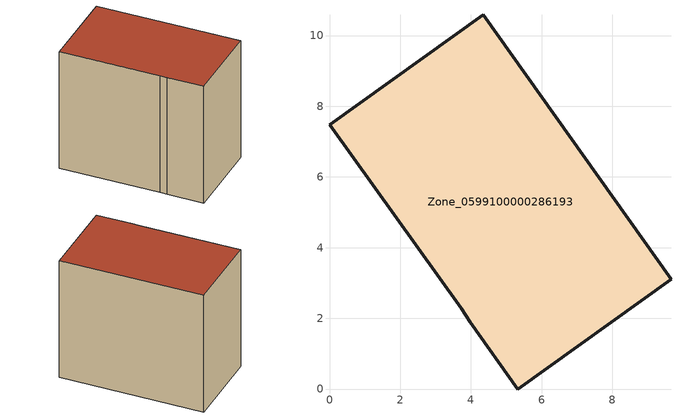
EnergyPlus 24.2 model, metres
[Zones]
Zone_0599100000286193
 floor ground (C_G): 3.72,2.29 0,7.47 4.35,10.58 9.66,3.11 5.32,0 3.98,1.88 z0
 wall outside (C_F): 9.66,3.11 4.35,10.58 0,7.47 3.72,2.29 3.98,1.88 5.32,0 9.66,3.11 z0:8.02
 roof outside (C_R): 0,7.47 3.72,2.29 3.98,1.88 5.32,0 9.66,3.11 4.35,10.58 z8.02
[BUILDING]
Pand.0599100000286193: North Axis=0; Terrain=City; Loads Convergence Tolerance Value=0.04; Temperature Convergence Tolerance Value=0.4; Solar Distribution=FullExterior; Maximum Number of Warmup Days=25; Minimum Number of Warmup Days=1
[Site:Location]
Rotterdam.The.Hague.AP_ZH_NLD Design_Conditions: Latitude=51.96; Longitude=4.45; Time Zone=1; Elevation=-4.5
[SITE:GROUNDTEMPERATURE:BUILDINGSURFACE]
18, 18, 18, 18, 18, 18, 18, 18, 18, 18, 18, 18
[MATERIAL] Thermal Absorptance=0.9; Solar Absorptance=0.7; Visible Absorptance=0.7
Name | Roughness | Thickness | Conductivity | Density | Specific Heat
G.TC.1975-1991 | MediumSmooth | 0.15 | 0.288461 | 540 | 1210
F.TC.1975-1991 | Rough | 0.3 | 0.230769 | 1920 | 840
R.TC.1975-1991 | MediumRough | 0.2 | 0.153846 | 1500 | 1000
[CONSTRUCTION]
C_G: G.TC.1975-1991
C_F: F.TC.1975-1991
C_R: R.TC.1975-1991
[ZONE]
Zone_0599100000286193: Type=1; Multiplier=1; Ceiling Height=Autocalculate; Volume=Autocalculate; Floor Area=autocalculate; Part of Total Floor Area=Yes
[ZONEINFILTRATION:DESIGNFLOWRATE]
Infil_Zone_0599100000286193: Zone or ZoneList or Space or SpaceList=Zone_0599100000286193; Schedule=AlwaysOn; Design Flow Rate Calculation Method=Flow/Area; Flow Rate per Floor Area=0.003; Constant Term Coefficient=1; Temperature Term Coefficient=0; Velocity Term Coefficient=0; Velocity Squared Term Coefficient=0
[HVACTEMPLATE:ZONE:IDEALLOADSAIRSYSTEM]
Zone_0599100000286193: Maximum Heating Supply Air Temperature=50; Minimum Cooling Supply Air Temperature=13; Maximum Heating Supply Air Humidity Ratio=0.0156; Minimum Cooling Supply Air Humidity Ratio=0.0077; Heating Limit=NoLimit; Cooling Limit=NoLimit; Dehumidification Control Type=ConstantSensibleHeatRatio; Cooling Sensible Heat Ratio=0.7; Dehumidification Setpoint=60; Humidification Control Type=None; Humidification Setpoint=30; Outdoor Air Method=None; Outdoor Air Flow Rate per Person=0.00944; Outdoor Air Flow Rate per Zone Floor Area=0; Outdoor Air Flow Rate per Zone=0; Demand Controlled Ventilation Type=None; Outdoor Air Economizer Type=NoEconomizer; Heat Recovery Type=None; Sensible Heat Recovery Effectiveness=0.7; Latent Heat Recovery Effectiveness=0.65
[ZONECONTROL:THERMOSTAT]
ThermostatControl_Zone_0599100000286193: Zone or ZoneList=Zone_0599100000286193; Control Type Schedule=DualSetpointControlType; Control 1=Thermostat_Zone_0599100000286193; Temperature Difference Between Cutout And Setpoint=0
[THERMOSTATSETPOINT:DUALSETPOINT]
Thermostat_Zone_0599100000286193: Heating Setpoint Temperature Schedule=HeatingSetpoint_Zone_0599100000286193; Cooling Setpoint Temperature Schedule=CoolingSetpoint_Zone_0599100000286193
[SCHEDULE:COMPACT]
HeatingSetpoint_Zone_0599100000286193: Through: 12/31, For: AllDays, Until: 24:00, 21
CoolingSetpoint_Zone_0599100000286193: Through: 12/31, For: AllDays, Until: 24:00, 24
DualSetpointControlType: Through: 12/31, For: AllDays, Until: 24:00, 4
AlwaysOn: Through: 12/31, For: AllDays, Until: 24:00, 1
